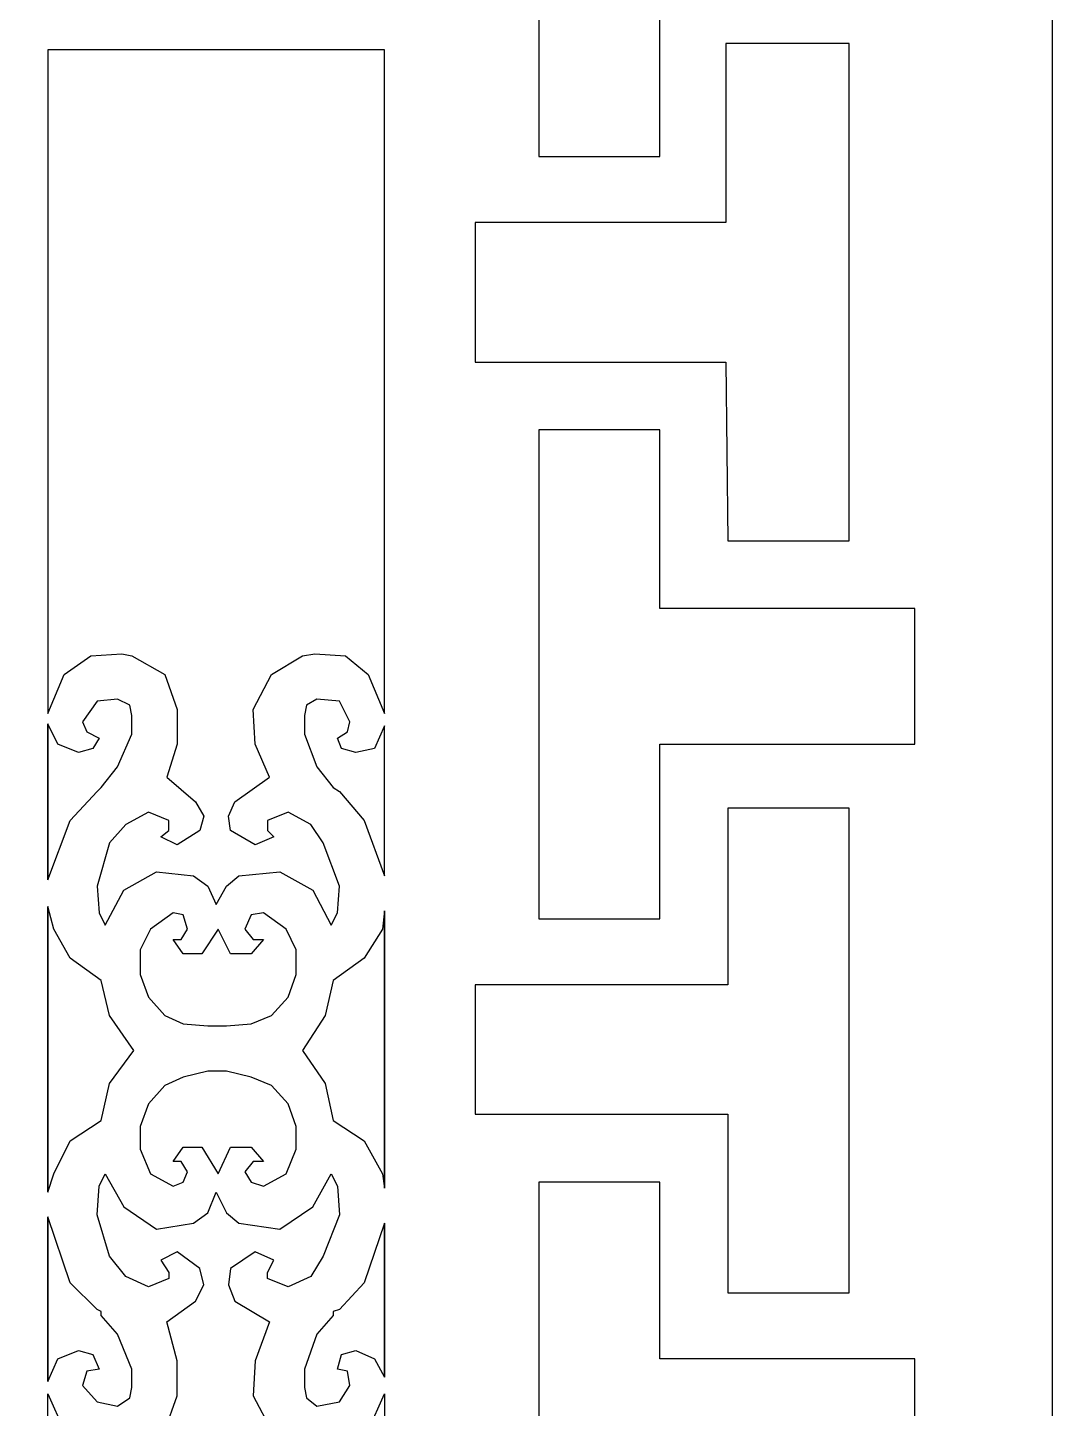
# Model space of a CAD drawing. Header units: centimetres. Extents: x -6.6 to 5.7, y -11.1 to 14.
# Drawn here: x 3.014 to 5.672, y 6.913 to 10.494 of the extents above; entities that cross this region are included whole.
import ezdxf

# ---------------------------------------------------------------- set-up
doc = ezdxf.new("R2010")
doc.units = ezdxf.units.CM
doc.header["$MEASUREMENT"] = 0

msp = doc.modelspace()

# ---------------------------------------------------------------- linework, layer by layer
at = {"color": 177}
for points, knots in [([(-6.63835, 13.98566), (-6.63835, 13.98566), (5.6716, 13.98566), (5.6716, 13.98566), (5.6716, 13.98566), (5.6716, 13.98566), (5.6716, 1.68635), (5.6716, 1.68635), (5.6716, 1.68635), (5.6716, 1.68635), (-6.63835, 1.68635), (-6.63835, 1.68635), (-6.63835, 1.68635), (-6.63835, 1.68635), (-6.63835, 13.98566), (-6.63835, 13.98566)], [0, 0, 0, 0, 0.2, 0.2, 0.2, 0.2, 0.4, 0.4, 0.4, 0.4, 0.6, 0.6, 0.6, 0.6, 1, 1, 1, 1]), ([(5.31454, 10.61771), (5.31454, 10.61771), (4.65374, 10.61771), (4.65374, 10.61771), (4.65374, 10.61771), (4.65374, 10.61771), (4.65374, 10.15946), (4.65374, 10.15946), (4.65374, 10.15946), (4.65374, 10.15946), (4.33933, 10.15946), (4.33933, 10.15946), (4.33933, 10.15946), (4.33933, 10.15946), (4.33933, 11.44373), (4.33933, 11.44373), (4.33933, 11.44373), (4.33933, 11.44373), (4.65374, 11.44373), (4.65374, 11.44373), (4.65374, 11.44373), (4.65374, 11.44373), (4.65374, 10.98548), (4.65374, 10.98548), (4.65374, 10.98548), (4.65374, 10.98548), (5.31454, 10.98548), (5.31454, 10.98548), (5.31454, 10.98548), (5.31454, 10.98548), (5.31454, 10.61771), (5.31454, 10.61771)], [0, 0, 0, 0, 0.1111111, 0.1111111, 0.1111111, 0.1111111, 0.2222222, 0.2222222, 0.2222222, 0.2222222, 0.3333333, 0.3333333, 0.3333333, 0.3333333, 0.4444444, 0.4444444, 0.4444444, 0.4444444, 0.5555556, 0.5555556, 0.5555556, 0.5555556, 0.6666667, 0.6666667, 0.6666667, 0.6666667, 0.7777778, 0.7777778, 0.7777778, 0.7777778, 1, 1, 1, 1]), ([(3.06572, 8.71532), (3.06572, 8.71532), (3.06572, 10.43656), (3.06572, 10.43656), (3.06572, 10.43656), (3.06572, 10.43656), (3.93966, 10.43656), (3.93966, 10.43656), (3.93966, 10.43656), (3.93966, 10.43656), (3.93966, 8.71532), (3.93966, 8.71532), (3.93966, 8.71532), (3.93966, 8.71532), (3.89705, 8.81651), (3.89705, 8.81651), (3.89705, 8.81651), (3.89705, 8.81651), (3.83841, 8.86445), (3.83841, 8.86445), (3.83841, 8.86445), (3.83841, 8.86445), (3.7585, 8.8698), (3.7585, 8.8698), (3.7585, 8.8698), (3.7585, 8.8698), (3.72656, 8.86445), (3.72656, 8.86445), (3.72656, 8.86445), (3.72656, 8.86445), (3.6466, 8.81651), (3.6466, 8.81651), (3.6466, 8.81651), (3.6466, 8.81651), (3.59862, 8.72593), (3.59862, 8.72593), (3.59862, 8.72593), (3.59862, 8.72593), (3.60393, 8.63535), (3.60393, 8.63535), (3.60393, 8.63535), (3.60393, 8.63535), (3.64126, 8.55013), (3.64126, 8.55013), (3.64126, 8.55013), (3.64126, 8.55013), (3.55067, 8.48614), (3.55067, 8.48614), (3.55067, 8.48614), (3.55067, 8.48614), (3.53465, 8.44881), (3.53465, 8.44881), (3.53465, 8.44881), (3.53465, 8.44881), (3.54001, 8.41155), (3.54001, 8.41155), (3.54001, 8.41155), (3.54001, 8.41155), (3.60393, 8.37425), (3.60393, 8.37425), (3.60393, 8.37425), (3.60393, 8.37425), (3.6519, 8.39557), (3.6519, 8.39557), (3.6519, 8.39557), (3.6519, 8.39557), (3.63594, 8.41155), (3.63594, 8.41155), (3.63594, 8.41155), (3.63594, 8.41155), (3.63594, 8.4382), (3.63594, 8.4382), (3.63594, 8.4382), (3.63594, 8.4382), (3.68922, 8.45953), (3.68922, 8.45953), (3.68922, 8.45953), (3.68922, 8.45953), (3.74782, 8.42749), (3.74782, 8.42749), (3.74782, 8.42749), (3.74782, 8.42749), (3.77981, 8.37956), (3.77981, 8.37956), (3.77981, 8.37956), (3.77981, 8.37956), (3.82245, 8.26768), (3.82245, 8.26768), (3.82245, 8.26768), (3.82245, 8.26768), (3.81711, 8.19835), (3.81711, 8.19835), (3.81711, 8.19835), (3.81711, 8.19835), (3.80111, 8.16638), (3.80111, 8.16638), (3.80111, 8.16638), (3.80111, 8.16638), (3.75314, 8.25701), (3.75314, 8.25701), (3.75314, 8.25701), (3.75314, 8.25701), (3.66791, 8.30489), (3.66791, 8.30489), (3.66791, 8.30489), (3.66791, 8.30489), (3.56133, 8.29428), (3.56133, 8.29428), (3.56133, 8.29428), (3.56133, 8.29428), (3.52934, 8.26768), (3.52934, 8.26768), (3.52934, 8.26768), (3.52934, 8.26768), (3.50268, 8.21972), (3.50268, 8.21972), (3.50268, 8.21972), (3.50268, 8.21972), (3.48139, 8.26768), (3.48139, 8.26768), (3.48139, 8.26768), (3.48139, 8.26768), (3.44408, 8.29428), (3.44408, 8.29428), (3.44408, 8.29428), (3.44408, 8.29428), (3.34816, 8.30489), (3.34816, 8.30489), (3.34816, 8.30489), (3.34816, 8.30489), (3.26292, 8.25701), (3.26292, 8.25701), (3.26292, 8.25701), (3.26292, 8.25701), (3.21495, 8.16638), (3.21495, 8.16638), (3.21495, 8.16638), (3.21495, 8.16638), (3.19897, 8.19835), (3.19897, 8.19835), (3.19897, 8.19835), (3.19897, 8.19835), (3.19364, 8.26768), (3.19364, 8.26768), (3.19364, 8.26768), (3.19364, 8.26768), (3.2256, 8.37956), (3.2256, 8.37956), (3.2256, 8.37956), (3.2256, 8.37956), (3.26824, 8.42749), (3.26824, 8.42749), (3.26824, 8.42749), (3.26824, 8.42749), (3.32682, 8.45953), (3.32682, 8.45953), (3.32682, 8.45953), (3.32682, 8.45953), (3.38012, 8.4382), (3.38012, 8.4382), (3.38012, 8.4382), (3.38012, 8.4382), (3.38012, 8.41155), (3.38012, 8.41155), (3.38012, 8.41155), (3.38012, 8.41155), (3.35882, 8.39557), (3.35882, 8.39557), (3.35882, 8.39557), (3.35882, 8.39557), (3.40148, 8.37425), (3.40148, 8.37425), (3.40148, 8.37425), (3.40148, 8.37425), (3.46011, 8.41155), (3.46011, 8.41155), (3.46011, 8.41155), (3.46011, 8.41155), (3.47071, 8.44881), (3.47071, 8.44881), (3.47071, 8.44881), (3.47071, 8.44881), (3.44946, 8.48614), (3.44946, 8.48614), (3.44946, 8.48614), (3.44946, 8.48614), (3.37478, 8.55013), (3.37478, 8.55013), (3.37478, 8.55013), (3.37478, 8.55013), (3.40148, 8.63535), (3.40148, 8.63535), (3.40148, 8.63535), (3.40148, 8.63535), (3.40148, 8.72593), (3.40148, 8.72593), (3.40148, 8.72593), (3.40148, 8.72593), (3.36945, 8.81651), (3.36945, 8.81651), (3.36945, 8.81651), (3.36945, 8.81651), (3.2842, 8.86445), (3.2842, 8.86445), (3.2842, 8.86445), (3.2842, 8.86445), (3.25758, 8.8698), (3.25758, 8.8698), (3.25758, 8.8698), (3.25758, 8.8698), (3.17766, 8.86445), (3.17766, 8.86445), (3.17766, 8.86445), (3.17766, 8.86445), (3.10837, 8.81651), (3.10837, 8.81651), (3.10837, 8.81651), (3.10837, 8.81651), (3.06572, 8.71532), (3.06572, 8.71532)], [0, 0, 0, 0, 0.0178571, 0.0178571, 0.0178571, 0.0178571, 0.0357143, 0.0357143, 0.0357143, 0.0357143, 0.0535714, 0.0535714, 0.0535714, 0.0535714, 0.0714286, 0.0714286, 0.0714286, 0.0714286, 0.0892857, 0.0892857, 0.0892857, 0.0892857, 0.1071429, 0.1071429, 0.1071429, 0.1071429, 0.125, 0.125, 0.125, 0.125, 0.1428571, 0.1428571, 0.1428571, 0.1428571, 0.1607143, 0.1607143, 0.1607143, 0.1607143, 0.1785714, 0.1785714, 0.1785714, 0.1785714, 0.1964286, 0.1964286, 0.1964286, 0.1964286, 0.2142857, 0.2142857, 0.2142857, 0.2142857, 0.2321429, 0.2321429, 0.2321429, 0.2321429, 0.25, 0.25, 0.25, 0.25, 0.2678571, 0.2678571, 0.2678571, 0.2678571, 0.2857143, 0.2857143, 0.2857143, 0.2857143, 0.3035714, 0.3035714, 0.3035714, 0.3035714, 0.3214286, 0.3214286, 0.3214286, 0.3214286, 0.3392857, 0.3392857, 0.3392857, 0.3392857, 0.3571429, 0.3571429, 0.3571429, 0.3571429, 0.375, 0.375, 0.375, 0.375, 0.3928571, 0.3928571, 0.3928571, 0.3928571, 0.4107143, 0.4107143, 0.4107143, 0.4107143, 0.4285714, 0.4285714, 0.4285714, 0.4285714, 0.4464286, 0.4464286, 0.4464286, 0.4464286, 0.4642857, 0.4642857, 0.4642857, 0.4642857, 0.4821429, 0.4821429, 0.4821429, 0.4821429, 0.5, 0.5, 0.5, 0.5, 0.5178571, 0.5178571, 0.5178571, 0.5178571, 0.5357143, 0.5357143, 0.5357143, 0.5357143, 0.5535714, 0.5535714, 0.5535714, 0.5535714, 0.5714286, 0.5714286, 0.5714286, 0.5714286, 0.5892857, 0.5892857, 0.5892857, 0.5892857, 0.6071429, 0.6071429, 0.6071429, 0.6071429, 0.625, 0.625, 0.625, 0.625, 0.6428571, 0.6428571, 0.6428571, 0.6428571, 0.6607143, 0.6607143, 0.6607143, 0.6607143, 0.6785714, 0.6785714, 0.6785714, 0.6785714, 0.6964286, 0.6964286, 0.6964286, 0.6964286, 0.7142857, 0.7142857, 0.7142857, 0.7142857, 0.7321429, 0.7321429, 0.7321429, 0.7321429, 0.75, 0.75, 0.75, 0.75, 0.7678571, 0.7678571, 0.7678571, 0.7678571, 0.7857143, 0.7857143, 0.7857143, 0.7857143, 0.8035714, 0.8035714, 0.8035714, 0.8035714, 0.8214286, 0.8214286, 0.8214286, 0.8214286, 0.8392857, 0.8392857, 0.8392857, 0.8392857, 0.8571429, 0.8571429, 0.8571429, 0.8571429, 0.875, 0.875, 0.875, 0.875, 0.8928571, 0.8928571, 0.8928571, 0.8928571, 0.9107143, 0.9107143, 0.9107143, 0.9107143, 0.9285714, 0.9285714, 0.9285714, 0.9285714, 0.9464286, 0.9464286, 0.9464286, 0.9464286, 0.9642857, 0.9642857, 0.9642857, 0.9642857, 1, 1, 1, 1]), ([(4.1741, 9.98888), (4.1741, 9.98888), (4.82429, 9.98888), (4.82429, 9.98888), (4.82429, 9.98888), (4.82429, 9.98888), (4.82429, 10.45255), (4.82429, 10.45255), (4.82429, 10.45255), (4.82429, 10.45255), (5.14407, 10.45255), (5.14407, 10.45255), (5.14407, 10.45255), (5.14407, 10.45255), (5.14407, 9.16295), (5.14407, 9.16295), (5.14407, 9.16295), (5.14407, 9.16295), (4.82962, 9.16295), (4.82962, 9.16295), (4.82962, 9.16295), (4.82962, 9.16295), (4.82429, 9.62654), (4.82429, 9.62654), (4.82429, 9.62654), (4.82429, 9.62654), (4.1741, 9.62654), (4.1741, 9.62654), (4.1741, 9.62654), (4.1741, 9.62654), (4.1741, 9.98888), (4.1741, 9.98888)], [0, 0, 0, 0, 0.1111111, 0.1111111, 0.1111111, 0.1111111, 0.2222222, 0.2222222, 0.2222222, 0.2222222, 0.3333333, 0.3333333, 0.3333333, 0.3333333, 0.4444444, 0.4444444, 0.4444444, 0.4444444, 0.5555556, 0.5555556, 0.5555556, 0.5555556, 0.6666667, 0.6666667, 0.6666667, 0.6666667, 0.7777778, 0.7777778, 0.7777778, 0.7777778, 1, 1, 1, 1]), ([(5.31454, 8.63535), (5.31454, 8.63535), (4.65374, 8.63535), (4.65374, 8.63535), (4.65374, 8.63535), (4.65374, 8.63535), (4.65374, 8.18238), (4.65374, 8.18238), (4.65374, 8.18238), (4.65374, 8.18238), (4.33933, 8.18238), (4.33933, 8.18238), (4.33933, 8.18238), (4.33933, 8.18238), (4.33933, 9.45072), (4.33933, 9.45072), (4.33933, 9.45072), (4.33933, 9.45072), (4.65374, 9.45072), (4.65374, 9.45072), (4.65374, 9.45072), (4.65374, 9.45072), (4.65374, 8.98711), (4.65374, 8.98711), (4.65374, 8.98711), (4.65374, 8.98711), (5.31454, 8.98711), (5.31454, 8.98711), (5.31454, 8.98711), (5.31454, 8.98711), (5.31454, 8.63535), (5.31454, 8.63535)], [0, 0, 0, 0, 0.1111111, 0.1111111, 0.1111111, 0.1111111, 0.2222222, 0.2222222, 0.2222222, 0.2222222, 0.3333333, 0.3333333, 0.3333333, 0.3333333, 0.4444444, 0.4444444, 0.4444444, 0.4444444, 0.5555556, 0.5555556, 0.5555556, 0.5555556, 0.6666667, 0.6666667, 0.6666667, 0.6666667, 0.7777778, 0.7777778, 0.7777778, 0.7777778, 1, 1, 1, 1]), ([(3.06572, 8.68864), (3.06572, 8.68864), (3.09235, 8.63535), (3.09235, 8.63535), (3.09235, 8.63535), (3.09235, 8.63535), (3.14566, 8.61401), (3.14566, 8.61401), (3.14566, 8.61401), (3.14566, 8.61401), (3.18296, 8.62469), (3.18296, 8.62469), (3.18296, 8.62469), (3.18296, 8.62469), (3.19897, 8.65133), (3.19897, 8.65133), (3.19897, 8.65133), (3.19897, 8.65133), (3.167, 8.66733), (3.167, 8.66733), (3.167, 8.66733), (3.167, 8.66733), (3.1563, 8.69399), (3.1563, 8.69399), (3.1563, 8.69399), (3.1563, 8.69399), (3.19364, 8.74728), (3.19364, 8.74728), (3.19364, 8.74728), (3.19364, 8.74728), (3.24687, 8.75259), (3.24687, 8.75259), (3.24687, 8.75259), (3.24687, 8.75259), (3.2789, 8.73659), (3.2789, 8.73659), (3.2789, 8.73659), (3.2789, 8.73659), (3.2842, 8.70994), (3.2842, 8.70994), (3.2842, 8.70994), (3.2842, 8.70994), (3.2842, 8.66199), (3.2842, 8.66199), (3.2842, 8.66199), (3.2842, 8.66199), (3.24687, 8.57672), (3.24687, 8.57672), (3.24687, 8.57672), (3.24687, 8.57672), (3.20429, 8.52346), (3.20429, 8.52346), (3.20429, 8.52346), (3.20429, 8.52346), (3.19364, 8.5128), (3.19364, 8.5128), (3.19364, 8.5128), (3.19364, 8.5128), (3.12436, 8.4382), (3.12436, 8.4382), (3.12436, 8.4382), (3.12436, 8.4382), (3.06572, 8.28364), (3.06572, 8.28364), (3.06572, 8.28364), (3.06572, 8.28364), (3.06572, 8.68864), (3.06572, 8.68864)], [0, 0, 0, 0, 0.0555556, 0.0555556, 0.0555556, 0.0555556, 0.1111111, 0.1111111, 0.1111111, 0.1111111, 0.1666667, 0.1666667, 0.1666667, 0.1666667, 0.2222222, 0.2222222, 0.2222222, 0.2222222, 0.2777778, 0.2777778, 0.2777778, 0.2777778, 0.3333333, 0.3333333, 0.3333333, 0.3333333, 0.3888889, 0.3888889, 0.3888889, 0.3888889, 0.4444444, 0.4444444, 0.4444444, 0.4444444, 0.5, 0.5, 0.5, 0.5, 0.5555556, 0.5555556, 0.5555556, 0.5555556, 0.6111111, 0.6111111, 0.6111111, 0.6111111, 0.6666667, 0.6666667, 0.6666667, 0.6666667, 0.7222222, 0.7222222, 0.7222222, 0.7222222, 0.7777778, 0.7777778, 0.7777778, 0.7777778, 0.8333333, 0.8333333, 0.8333333, 0.8333333, 0.8888889, 0.8888889, 0.8888889, 0.8888889, 1, 1, 1, 1]), ([(3.93966, 8.29428), (3.93966, 8.29428), (3.88643, 8.4382), (3.88643, 8.4382), (3.88643, 8.4382), (3.88643, 8.4382), (3.82245, 8.5128), (3.82245, 8.5128), (3.82245, 8.5128), (3.82245, 8.5128), (3.80642, 8.52346), (3.80642, 8.52346), (3.80642, 8.52346), (3.80642, 8.52346), (3.76379, 8.57672), (3.76379, 8.57672), (3.76379, 8.57672), (3.76379, 8.57672), (3.73185, 8.66199), (3.73185, 8.66199), (3.73185, 8.66199), (3.73185, 8.66199), (3.73185, 8.70994), (3.73185, 8.70994), (3.73185, 8.70994), (3.73185, 8.70994), (3.73721, 8.73659), (3.73721, 8.73659), (3.73721, 8.73659), (3.73721, 8.73659), (3.76379, 8.75259), (3.76379, 8.75259), (3.76379, 8.75259), (3.76379, 8.75259), (3.82245, 8.74728), (3.82245, 8.74728), (3.82245, 8.74728), (3.82245, 8.74728), (3.84908, 8.69399), (3.84908, 8.69399), (3.84908, 8.69399), (3.84908, 8.69399), (3.84373, 8.66733), (3.84373, 8.66733), (3.84373, 8.66733), (3.84373, 8.66733), (3.81711, 8.65133), (3.81711, 8.65133), (3.81711, 8.65133), (3.81711, 8.65133), (3.82779, 8.62469), (3.82779, 8.62469), (3.82779, 8.62469), (3.82779, 8.62469), (3.8651, 8.61401), (3.8651, 8.61401), (3.8651, 8.61401), (3.8651, 8.61401), (3.91302, 8.62469), (3.91302, 8.62469), (3.91302, 8.62469), (3.91302, 8.62469), (3.93966, 8.68333), (3.93966, 8.68333), (3.93966, 8.68333), (3.93966, 8.68333), (3.93966, 8.29428), (3.93966, 8.29428)], [0, 0, 0, 0, 0.0555556, 0.0555556, 0.0555556, 0.0555556, 0.1111111, 0.1111111, 0.1111111, 0.1111111, 0.1666667, 0.1666667, 0.1666667, 0.1666667, 0.2222222, 0.2222222, 0.2222222, 0.2222222, 0.2777778, 0.2777778, 0.2777778, 0.2777778, 0.3333333, 0.3333333, 0.3333333, 0.3333333, 0.3888889, 0.3888889, 0.3888889, 0.3888889, 0.4444444, 0.4444444, 0.4444444, 0.4444444, 0.5, 0.5, 0.5, 0.5, 0.5555556, 0.5555556, 0.5555556, 0.5555556, 0.6111111, 0.6111111, 0.6111111, 0.6111111, 0.6666667, 0.6666667, 0.6666667, 0.6666667, 0.7222222, 0.7222222, 0.7222222, 0.7222222, 0.7777778, 0.7777778, 0.7777778, 0.7777778, 0.8333333, 0.8333333, 0.8333333, 0.8333333, 0.8888889, 0.8888889, 0.8888889, 0.8888889, 1, 1, 1, 1]), ([(3.06572, 8.28364), (3.06572, 8.28364), (3.06572, 8.68864), (3.06572, 8.68864), (3.06572, 8.68864), (3.06572, 8.68864), (3.06572, 8.28364), (3.06572, 8.28364)], [0, 0, 0, 0, 0.3333333, 0.3333333, 0.3333333, 0.3333333, 1, 1, 1, 1]), ([(4.1741, 8.01182), (4.1741, 8.01182), (4.82962, 8.01182), (4.82962, 8.01182), (4.82962, 8.01182), (4.82962, 8.01182), (4.82962, 8.47017), (4.82962, 8.47017), (4.82962, 8.47017), (4.82962, 8.47017), (5.14407, 8.47017), (5.14407, 8.47017), (5.14407, 8.47017), (5.14407, 8.47017), (5.14407, 7.2125), (5.14407, 7.2125), (5.14407, 7.2125), (5.14407, 7.2125), (4.82962, 7.2125), (4.82962, 7.2125), (4.82962, 7.2125), (4.82962, 7.2125), (4.82962, 7.67614), (4.82962, 7.67614), (4.82962, 7.67614), (4.82962, 7.67614), (4.1741, 7.67614), (4.1741, 7.67614), (4.1741, 7.67614), (4.1741, 7.67614), (4.1741, 8.01182), (4.1741, 8.01182)], [0, 0, 0, 0, 0.1111111, 0.1111111, 0.1111111, 0.1111111, 0.2222222, 0.2222222, 0.2222222, 0.2222222, 0.3333333, 0.3333333, 0.3333333, 0.3333333, 0.4444444, 0.4444444, 0.4444444, 0.4444444, 0.5555556, 0.5555556, 0.5555556, 0.5555556, 0.6666667, 0.6666667, 0.6666667, 0.6666667, 0.7777778, 0.7777778, 0.7777778, 0.7777778, 1, 1, 1, 1]), ([(3.06572, 8.21437), (3.06572, 8.21437), (3.0817, 8.15578), (3.0817, 8.15578), (3.0817, 8.15578), (3.0817, 8.15578), (3.12436, 8.08112), (3.12436, 8.08112), (3.12436, 8.08112), (3.12436, 8.08112), (3.20429, 8.02252), (3.20429, 8.02252), (3.20429, 8.02252), (3.20429, 8.02252), (3.2256, 7.93196), (3.2256, 7.93196), (3.2256, 7.93196), (3.2256, 7.93196), (3.28954, 7.84135), (3.28954, 7.84135), (3.28954, 7.84135), (3.28954, 7.84135), (3.2256, 7.75609), (3.2256, 7.75609), (3.2256, 7.75609), (3.2256, 7.75609), (3.20429, 7.66016), (3.20429, 7.66016), (3.20429, 7.66016), (3.20429, 7.66016), (3.12436, 7.60685), (3.12436, 7.60685), (3.12436, 7.60685), (3.12436, 7.60685), (3.0817, 7.52156), (3.0817, 7.52156), (3.0817, 7.52156), (3.0817, 7.52156), (3.06572, 7.47367), (3.06572, 7.47367), (3.06572, 7.47367), (3.06572, 7.47367), (3.06572, 8.21437), (3.06572, 8.21437)], [0, 0, 0, 0, 0.0833333, 0.0833333, 0.0833333, 0.0833333, 0.1666667, 0.1666667, 0.1666667, 0.1666667, 0.25, 0.25, 0.25, 0.25, 0.3333333, 0.3333333, 0.3333333, 0.3333333, 0.4166667, 0.4166667, 0.4166667, 0.4166667, 0.5, 0.5, 0.5, 0.5, 0.5833333, 0.5833333, 0.5833333, 0.5833333, 0.6666667, 0.6666667, 0.6666667, 0.6666667, 0.75, 0.75, 0.75, 0.75, 0.8333333, 0.8333333, 0.8333333, 0.8333333, 1, 1, 1, 1]), ([(3.06572, 7.47367), (3.06572, 7.47367), (3.06572, 8.21437), (3.06572, 8.21437), (3.06572, 8.21437), (3.06572, 8.21437), (3.06572, 7.47367), (3.06572, 7.47367)], [0, 0, 0, 0, 0.3333333, 0.3333333, 0.3333333, 0.3333333, 1, 1, 1, 1]), ([(3.93966, 7.48426), (3.93966, 7.48426), (3.93434, 7.52156), (3.93434, 7.52156), (3.93434, 7.52156), (3.93434, 7.52156), (3.88643, 7.60685), (3.88643, 7.60685), (3.88643, 7.60685), (3.88643, 7.60685), (3.80642, 7.66016), (3.80642, 7.66016), (3.80642, 7.66016), (3.80642, 7.66016), (3.78511, 7.75609), (3.78511, 7.75609), (3.78511, 7.75609), (3.78511, 7.75609), (3.72656, 7.84135), (3.72656, 7.84135), (3.72656, 7.84135), (3.72656, 7.84135), (3.78511, 7.93196), (3.78511, 7.93196), (3.78511, 7.93196), (3.78511, 7.93196), (3.80642, 8.02252), (3.80642, 8.02252), (3.80642, 8.02252), (3.80642, 8.02252), (3.88643, 8.08112), (3.88643, 8.08112), (3.88643, 8.08112), (3.88643, 8.08112), (3.93434, 8.15578), (3.93434, 8.15578), (3.93434, 8.15578), (3.93434, 8.15578), (3.93966, 8.20368), (3.93966, 8.20368), (3.93966, 8.20368), (3.93966, 8.20368), (3.93966, 7.48426), (3.93966, 7.48426)], [0, 0, 0, 0, 0.0833333, 0.0833333, 0.0833333, 0.0833333, 0.1666667, 0.1666667, 0.1666667, 0.1666667, 0.25, 0.25, 0.25, 0.25, 0.3333333, 0.3333333, 0.3333333, 0.3333333, 0.4166667, 0.4166667, 0.4166667, 0.4166667, 0.5, 0.5, 0.5, 0.5, 0.5833333, 0.5833333, 0.5833333, 0.5833333, 0.6666667, 0.6666667, 0.6666667, 0.6666667, 0.75, 0.75, 0.75, 0.75, 0.8333333, 0.8333333, 0.8333333, 0.8333333, 1, 1, 1, 1]), ([(3.93966, 8.20368), (3.93966, 8.20368), (3.93966, 7.48426), (3.93966, 7.48426), (3.93966, 7.48426), (3.93966, 7.48426), (3.93966, 8.20368), (3.93966, 8.20368)], [0, 0, 0, 0, 0.3333333, 0.3333333, 0.3333333, 0.3333333, 1, 1, 1, 1]), ([(3.50806, 7.90527), (3.50806, 7.90527), (3.50268, 7.90527), (3.50268, 7.90527), (3.50268, 7.90527), (3.50268, 7.90527), (3.48672, 7.90527), (3.48672, 7.90527), (3.48672, 7.90527), (3.48672, 7.90527), (3.48139, 7.90527), (3.48139, 7.90527), (3.48139, 7.90527), (3.48139, 7.90527), (3.41745, 7.91062), (3.41745, 7.91062), (3.41745, 7.91062), (3.41745, 7.91062), (3.36945, 7.93196), (3.36945, 7.93196), (3.36945, 7.93196), (3.36945, 7.93196), (3.32682, 7.9799), (3.32682, 7.9799), (3.32682, 7.9799), (3.32682, 7.9799), (3.30554, 8.0385), (3.30554, 8.0385), (3.30554, 8.0385), (3.30554, 8.0385), (3.30554, 8.10248), (3.30554, 8.10248), (3.30554, 8.10248), (3.30554, 8.10248), (3.33218, 8.15578), (3.33218, 8.15578), (3.33218, 8.15578), (3.33218, 8.15578), (3.3908, 8.19835), (3.3908, 8.19835), (3.3908, 8.19835), (3.3908, 8.19835), (3.41745, 8.19303), (3.41745, 8.19303), (3.41745, 8.19303), (3.41745, 8.19303), (3.42815, 8.15578), (3.42815, 8.15578), (3.42815, 8.15578), (3.42815, 8.15578), (3.41211, 8.12912), (3.41211, 8.12912), (3.41211, 8.12912), (3.41211, 8.12912), (3.3908, 8.12912), (3.3908, 8.12912), (3.3908, 8.12912), (3.3908, 8.12912), (3.41745, 8.09183), (3.41745, 8.09183), (3.41745, 8.09183), (3.41745, 8.09183), (3.4654, 8.09183), (3.4654, 8.09183), (3.4654, 8.09183), (3.4654, 8.09183), (3.50806, 8.15578), (3.50806, 8.15578), (3.50806, 8.15578), (3.50806, 8.15578), (3.54001, 8.09183), (3.54001, 8.09183), (3.54001, 8.09183), (3.54001, 8.09183), (3.59328, 8.09183), (3.59328, 8.09183), (3.59328, 8.09183), (3.59328, 8.09183), (3.62531, 8.12912), (3.62531, 8.12912), (3.62531, 8.12912), (3.62531, 8.12912), (3.59862, 8.12912), (3.59862, 8.12912), (3.59862, 8.12912), (3.59862, 8.12912), (3.57731, 8.15578), (3.57731, 8.15578), (3.57731, 8.15578), (3.57731, 8.15578), (3.59328, 8.19303), (3.59328, 8.19303), (3.59328, 8.19303), (3.59328, 8.19303), (3.62531, 8.19835), (3.62531, 8.19835), (3.62531, 8.19835), (3.62531, 8.19835), (3.68387, 8.15578), (3.68387, 8.15578), (3.68387, 8.15578), (3.68387, 8.15578), (3.71058, 8.10248), (3.71058, 8.10248), (3.71058, 8.10248), (3.71058, 8.10248), (3.71058, 8.0385), (3.71058, 8.0385), (3.71058, 8.0385), (3.71058, 8.0385), (3.68922, 7.9799), (3.68922, 7.9799), (3.68922, 7.9799), (3.68922, 7.9799), (3.6466, 7.93196), (3.6466, 7.93196), (3.6466, 7.93196), (3.6466, 7.93196), (3.59328, 7.91062), (3.59328, 7.91062), (3.59328, 7.91062), (3.59328, 7.91062), (3.52934, 7.90527), (3.52934, 7.90527), (3.52934, 7.90527), (3.52934, 7.90527), (3.52401, 7.90527), (3.52401, 7.90527), (3.52401, 7.90527), (3.52401, 7.90527), (3.50806, 7.90527), (3.50806, 7.90527)], [0, 0, 0, 0, 0.0294118, 0.0294118, 0.0294118, 0.0294118, 0.0588235, 0.0588235, 0.0588235, 0.0588235, 0.0882353, 0.0882353, 0.0882353, 0.0882353, 0.1176471, 0.1176471, 0.1176471, 0.1176471, 0.1470588, 0.1470588, 0.1470588, 0.1470588, 0.1764706, 0.1764706, 0.1764706, 0.1764706, 0.2058824, 0.2058824, 0.2058824, 0.2058824, 0.2352941, 0.2352941, 0.2352941, 0.2352941, 0.2647059, 0.2647059, 0.2647059, 0.2647059, 0.2941176, 0.2941176, 0.2941176, 0.2941176, 0.3235294, 0.3235294, 0.3235294, 0.3235294, 0.3529412, 0.3529412, 0.3529412, 0.3529412, 0.3823529, 0.3823529, 0.3823529, 0.3823529, 0.4117647, 0.4117647, 0.4117647, 0.4117647, 0.4411765, 0.4411765, 0.4411765, 0.4411765, 0.4705882, 0.4705882, 0.4705882, 0.4705882, 0.5, 0.5, 0.5, 0.5, 0.5294118, 0.5294118, 0.5294118, 0.5294118, 0.5588235, 0.5588235, 0.5588235, 0.5588235, 0.5882353, 0.5882353, 0.5882353, 0.5882353, 0.6176471, 0.6176471, 0.6176471, 0.6176471, 0.6470588, 0.6470588, 0.6470588, 0.6470588, 0.6764706, 0.6764706, 0.6764706, 0.6764706, 0.7058824, 0.7058824, 0.7058824, 0.7058824, 0.7352941, 0.7352941, 0.7352941, 0.7352941, 0.7647059, 0.7647059, 0.7647059, 0.7647059, 0.7941176, 0.7941176, 0.7941176, 0.7941176, 0.8235294, 0.8235294, 0.8235294, 0.8235294, 0.8529412, 0.8529412, 0.8529412, 0.8529412, 0.8823529, 0.8823529, 0.8823529, 0.8823529, 0.9117647, 0.9117647, 0.9117647, 0.9117647, 0.9411765, 0.9411765, 0.9411765, 0.9411765, 1, 1, 1, 1]), ([(3.52401, 7.78807), (3.52401, 7.78807), (3.52934, 7.78807), (3.52934, 7.78807), (3.52934, 7.78807), (3.52934, 7.78807), (3.59328, 7.77206), (3.59328, 7.77206), (3.59328, 7.77206), (3.59328, 7.77206), (3.6466, 7.75077), (3.6466, 7.75077), (3.6466, 7.75077), (3.6466, 7.75077), (3.68922, 7.7028), (3.68922, 7.7028), (3.68922, 7.7028), (3.68922, 7.7028), (3.71058, 7.64415), (3.71058, 7.64415), (3.71058, 7.64415), (3.71058, 7.64415), (3.71058, 7.58558), (3.71058, 7.58558), (3.71058, 7.58558), (3.71058, 7.58558), (3.68387, 7.52156), (3.68387, 7.52156), (3.68387, 7.52156), (3.68387, 7.52156), (3.62531, 7.48963), (3.62531, 7.48963), (3.62531, 7.48963), (3.62531, 7.48963), (3.59328, 7.50029), (3.59328, 7.50029), (3.59328, 7.50029), (3.59328, 7.50029), (3.57731, 7.52695), (3.57731, 7.52695), (3.57731, 7.52695), (3.57731, 7.52695), (3.59862, 7.55356), (3.59862, 7.55356), (3.59862, 7.55356), (3.59862, 7.55356), (3.62531, 7.55356), (3.62531, 7.55356), (3.62531, 7.55356), (3.62531, 7.55356), (3.59328, 7.59089), (3.59328, 7.59089), (3.59328, 7.59089), (3.59328, 7.59089), (3.54001, 7.59089), (3.54001, 7.59089), (3.54001, 7.59089), (3.54001, 7.59089), (3.50806, 7.52156), (3.50806, 7.52156), (3.50806, 7.52156), (3.50806, 7.52156), (3.4654, 7.59089), (3.4654, 7.59089), (3.4654, 7.59089), (3.4654, 7.59089), (3.41745, 7.59089), (3.41745, 7.59089), (3.41745, 7.59089), (3.41745, 7.59089), (3.3908, 7.55356), (3.3908, 7.55356), (3.3908, 7.55356), (3.3908, 7.55356), (3.41211, 7.55356), (3.41211, 7.55356), (3.41211, 7.55356), (3.41211, 7.55356), (3.42815, 7.52695), (3.42815, 7.52695), (3.42815, 7.52695), (3.42815, 7.52695), (3.41745, 7.50029), (3.41745, 7.50029), (3.41745, 7.50029), (3.41745, 7.50029), (3.3908, 7.48963), (3.3908, 7.48963), (3.3908, 7.48963), (3.3908, 7.48963), (3.33218, 7.52156), (3.33218, 7.52156), (3.33218, 7.52156), (3.33218, 7.52156), (3.30554, 7.58558), (3.30554, 7.58558), (3.30554, 7.58558), (3.30554, 7.58558), (3.30554, 7.64415), (3.30554, 7.64415), (3.30554, 7.64415), (3.30554, 7.64415), (3.32682, 7.7028), (3.32682, 7.7028), (3.32682, 7.7028), (3.32682, 7.7028), (3.36945, 7.75077), (3.36945, 7.75077), (3.36945, 7.75077), (3.36945, 7.75077), (3.41745, 7.77206), (3.41745, 7.77206), (3.41745, 7.77206), (3.41745, 7.77206), (3.48139, 7.78807), (3.48139, 7.78807), (3.48139, 7.78807), (3.48139, 7.78807), (3.48672, 7.78807), (3.48672, 7.78807), (3.48672, 7.78807), (3.48672, 7.78807), (3.50268, 7.78807), (3.50268, 7.78807), (3.50268, 7.78807), (3.50268, 7.78807), (3.50806, 7.78807), (3.50806, 7.78807), (3.50806, 7.78807), (3.50806, 7.78807), (3.52401, 7.78807), (3.52401, 7.78807)], [0, 0, 0, 0, 0.0294118, 0.0294118, 0.0294118, 0.0294118, 0.0588235, 0.0588235, 0.0588235, 0.0588235, 0.0882353, 0.0882353, 0.0882353, 0.0882353, 0.1176471, 0.1176471, 0.1176471, 0.1176471, 0.1470588, 0.1470588, 0.1470588, 0.1470588, 0.1764706, 0.1764706, 0.1764706, 0.1764706, 0.2058824, 0.2058824, 0.2058824, 0.2058824, 0.2352941, 0.2352941, 0.2352941, 0.2352941, 0.2647059, 0.2647059, 0.2647059, 0.2647059, 0.2941176, 0.2941176, 0.2941176, 0.2941176, 0.3235294, 0.3235294, 0.3235294, 0.3235294, 0.3529412, 0.3529412, 0.3529412, 0.3529412, 0.3823529, 0.3823529, 0.3823529, 0.3823529, 0.4117647, 0.4117647, 0.4117647, 0.4117647, 0.4411765, 0.4411765, 0.4411765, 0.4411765, 0.4705882, 0.4705882, 0.4705882, 0.4705882, 0.5, 0.5, 0.5, 0.5, 0.5294118, 0.5294118, 0.5294118, 0.5294118, 0.5588235, 0.5588235, 0.5588235, 0.5588235, 0.5882353, 0.5882353, 0.5882353, 0.5882353, 0.6176471, 0.6176471, 0.6176471, 0.6176471, 0.6470588, 0.6470588, 0.6470588, 0.6470588, 0.6764706, 0.6764706, 0.6764706, 0.6764706, 0.7058824, 0.7058824, 0.7058824, 0.7058824, 0.7352941, 0.7352941, 0.7352941, 0.7352941, 0.7647059, 0.7647059, 0.7647059, 0.7647059, 0.7941176, 0.7941176, 0.7941176, 0.7941176, 0.8235294, 0.8235294, 0.8235294, 0.8235294, 0.8529412, 0.8529412, 0.8529412, 0.8529412, 0.8823529, 0.8823529, 0.8823529, 0.8823529, 0.9117647, 0.9117647, 0.9117647, 0.9117647, 0.9411765, 0.9411765, 0.9411765, 0.9411765, 1, 1, 1, 1]), ([(3.06572, 6.95141), (3.06572, 6.95141), (3.06572, 5.24081), (3.06572, 5.24081), (3.06572, 5.24081), (3.06572, 5.24081), (3.93966, 5.24081), (3.93966, 5.24081), (3.93966, 5.24081), (3.93966, 5.24081), (3.93966, 6.95141), (3.93966, 6.95141), (3.93966, 6.95141), (3.93966, 6.95141), (3.89705, 6.85551), (3.89705, 6.85551), (3.89705, 6.85551), (3.89705, 6.85551), (3.83841, 6.80755), (3.83841, 6.80755), (3.83841, 6.80755), (3.83841, 6.80755), (3.7585, 6.79152), (3.7585, 6.79152), (3.7585, 6.79152), (3.7585, 6.79152), (3.72656, 6.80221), (3.72656, 6.80221), (3.72656, 6.80221), (3.72656, 6.80221), (3.6466, 6.85551), (3.6466, 6.85551), (3.6466, 6.85551), (3.6466, 6.85551), (3.59862, 6.94608), (3.59862, 6.94608), (3.59862, 6.94608), (3.59862, 6.94608), (3.60393, 7.03663), (3.60393, 7.03663), (3.60393, 7.03663), (3.60393, 7.03663), (3.64126, 7.13794), (3.64126, 7.13794), (3.64126, 7.13794), (3.64126, 7.13794), (3.55067, 7.19119), (3.55067, 7.19119), (3.55067, 7.19119), (3.55067, 7.19119), (3.53465, 7.23382), (3.53465, 7.23382), (3.53465, 7.23382), (3.53465, 7.23382), (3.54001, 7.27643), (3.54001, 7.27643), (3.54001, 7.27643), (3.54001, 7.27643), (3.60393, 7.31909), (3.60393, 7.31909), (3.60393, 7.31909), (3.60393, 7.31909), (3.6519, 7.29776), (3.6519, 7.29776), (3.6519, 7.29776), (3.6519, 7.29776), (3.63594, 7.26584), (3.63594, 7.26584), (3.63594, 7.26584), (3.63594, 7.26584), (3.63594, 7.24979), (3.63594, 7.24979), (3.63594, 7.24979), (3.63594, 7.24979), (3.68922, 7.22854), (3.68922, 7.22854), (3.68922, 7.22854), (3.68922, 7.22854), (3.74782, 7.25516), (3.74782, 7.25516), (3.74782, 7.25516), (3.74782, 7.25516), (3.77981, 7.30843), (3.77981, 7.30843), (3.77981, 7.30843), (3.77981, 7.30843), (3.82245, 7.41501), (3.82245, 7.41501), (3.82245, 7.41501), (3.82245, 7.41501), (3.81711, 7.48963), (3.81711, 7.48963), (3.81711, 7.48963), (3.81711, 7.48963), (3.80111, 7.52156), (3.80111, 7.52156), (3.80111, 7.52156), (3.80111, 7.52156), (3.75314, 7.43633), (3.75314, 7.43633), (3.75314, 7.43633), (3.75314, 7.43633), (3.66791, 7.37773), (3.66791, 7.37773), (3.66791, 7.37773), (3.66791, 7.37773), (3.56133, 7.39372), (3.56133, 7.39372), (3.56133, 7.39372), (3.56133, 7.39372), (3.52934, 7.42039), (3.52934, 7.42039), (3.52934, 7.42039), (3.52934, 7.42039), (3.50268, 7.47367), (3.50268, 7.47367), (3.50268, 7.47367), (3.50268, 7.47367), (3.48139, 7.42039), (3.48139, 7.42039), (3.48139, 7.42039), (3.48139, 7.42039), (3.44408, 7.39372), (3.44408, 7.39372), (3.44408, 7.39372), (3.44408, 7.39372), (3.34816, 7.37773), (3.34816, 7.37773), (3.34816, 7.37773), (3.34816, 7.37773), (3.26292, 7.43633), (3.26292, 7.43633), (3.26292, 7.43633), (3.26292, 7.43633), (3.21495, 7.52156), (3.21495, 7.52156), (3.21495, 7.52156), (3.21495, 7.52156), (3.19897, 7.48963), (3.19897, 7.48963), (3.19897, 7.48963), (3.19897, 7.48963), (3.19364, 7.41501), (3.19364, 7.41501), (3.19364, 7.41501), (3.19364, 7.41501), (3.2256, 7.30843), (3.2256, 7.30843), (3.2256, 7.30843), (3.2256, 7.30843), (3.26824, 7.25516), (3.26824, 7.25516), (3.26824, 7.25516), (3.26824, 7.25516), (3.32682, 7.22854), (3.32682, 7.22854), (3.32682, 7.22854), (3.32682, 7.22854), (3.38012, 7.24979), (3.38012, 7.24979), (3.38012, 7.24979), (3.38012, 7.24979), (3.38012, 7.26584), (3.38012, 7.26584), (3.38012, 7.26584), (3.38012, 7.26584), (3.35882, 7.29776), (3.35882, 7.29776), (3.35882, 7.29776), (3.35882, 7.29776), (3.40148, 7.31909), (3.40148, 7.31909), (3.40148, 7.31909), (3.40148, 7.31909), (3.46011, 7.27643), (3.46011, 7.27643), (3.46011, 7.27643), (3.46011, 7.27643), (3.47071, 7.23382), (3.47071, 7.23382), (3.47071, 7.23382), (3.47071, 7.23382), (3.44946, 7.19119), (3.44946, 7.19119), (3.44946, 7.19119), (3.44946, 7.19119), (3.37478, 7.13794), (3.37478, 7.13794), (3.37478, 7.13794), (3.37478, 7.13794), (3.40148, 7.03663), (3.40148, 7.03663), (3.40148, 7.03663), (3.40148, 7.03663), (3.40148, 6.94608), (3.40148, 6.94608), (3.40148, 6.94608), (3.40148, 6.94608), (3.36945, 6.85551), (3.36945, 6.85551), (3.36945, 6.85551), (3.36945, 6.85551), (3.2842, 6.80221), (3.2842, 6.80221), (3.2842, 6.80221), (3.2842, 6.80221), (3.25758, 6.79152), (3.25758, 6.79152), (3.25758, 6.79152), (3.25758, 6.79152), (3.17766, 6.80755), (3.17766, 6.80755), (3.17766, 6.80755), (3.17766, 6.80755), (3.10837, 6.85551), (3.10837, 6.85551), (3.10837, 6.85551), (3.10837, 6.85551), (3.06572, 6.95141), (3.06572, 6.95141)], [0, 0, 0, 0, 0.0178571, 0.0178571, 0.0178571, 0.0178571, 0.0357143, 0.0357143, 0.0357143, 0.0357143, 0.0535714, 0.0535714, 0.0535714, 0.0535714, 0.0714286, 0.0714286, 0.0714286, 0.0714286, 0.0892857, 0.0892857, 0.0892857, 0.0892857, 0.1071429, 0.1071429, 0.1071429, 0.1071429, 0.125, 0.125, 0.125, 0.125, 0.1428571, 0.1428571, 0.1428571, 0.1428571, 0.1607143, 0.1607143, 0.1607143, 0.1607143, 0.1785714, 0.1785714, 0.1785714, 0.1785714, 0.1964286, 0.1964286, 0.1964286, 0.1964286, 0.2142857, 0.2142857, 0.2142857, 0.2142857, 0.2321429, 0.2321429, 0.2321429, 0.2321429, 0.25, 0.25, 0.25, 0.25, 0.2678571, 0.2678571, 0.2678571, 0.2678571, 0.2857143, 0.2857143, 0.2857143, 0.2857143, 0.3035714, 0.3035714, 0.3035714, 0.3035714, 0.3214286, 0.3214286, 0.3214286, 0.3214286, 0.3392857, 0.3392857, 0.3392857, 0.3392857, 0.3571429, 0.3571429, 0.3571429, 0.3571429, 0.375, 0.375, 0.375, 0.375, 0.3928571, 0.3928571, 0.3928571, 0.3928571, 0.4107143, 0.4107143, 0.4107143, 0.4107143, 0.4285714, 0.4285714, 0.4285714, 0.4285714, 0.4464286, 0.4464286, 0.4464286, 0.4464286, 0.4642857, 0.4642857, 0.4642857, 0.4642857, 0.4821429, 0.4821429, 0.4821429, 0.4821429, 0.5, 0.5, 0.5, 0.5, 0.5178571, 0.5178571, 0.5178571, 0.5178571, 0.5357143, 0.5357143, 0.5357143, 0.5357143, 0.5535714, 0.5535714, 0.5535714, 0.5535714, 0.5714286, 0.5714286, 0.5714286, 0.5714286, 0.5892857, 0.5892857, 0.5892857, 0.5892857, 0.6071429, 0.6071429, 0.6071429, 0.6071429, 0.625, 0.625, 0.625, 0.625, 0.6428571, 0.6428571, 0.6428571, 0.6428571, 0.6607143, 0.6607143, 0.6607143, 0.6607143, 0.6785714, 0.6785714, 0.6785714, 0.6785714, 0.6964286, 0.6964286, 0.6964286, 0.6964286, 0.7142857, 0.7142857, 0.7142857, 0.7142857, 0.7321429, 0.7321429, 0.7321429, 0.7321429, 0.75, 0.75, 0.75, 0.75, 0.7678571, 0.7678571, 0.7678571, 0.7678571, 0.7857143, 0.7857143, 0.7857143, 0.7857143, 0.8035714, 0.8035714, 0.8035714, 0.8035714, 0.8214286, 0.8214286, 0.8214286, 0.8214286, 0.8392857, 0.8392857, 0.8392857, 0.8392857, 0.8571429, 0.8571429, 0.8571429, 0.8571429, 0.875, 0.875, 0.875, 0.875, 0.8928571, 0.8928571, 0.8928571, 0.8928571, 0.9107143, 0.9107143, 0.9107143, 0.9107143, 0.9285714, 0.9285714, 0.9285714, 0.9285714, 0.9464286, 0.9464286, 0.9464286, 0.9464286, 0.9642857, 0.9642857, 0.9642857, 0.9642857, 1, 1, 1, 1]), ([(5.31454, 6.67966), (5.31454, 6.67966), (4.65374, 6.67966), (4.65374, 6.67966), (4.65374, 6.67966), (4.65374, 6.67966), (4.65374, 6.2213), (4.65374, 6.2213), (4.65374, 6.2213), (4.65374, 6.2213), (4.33933, 6.2213), (4.33933, 6.2213), (4.33933, 6.2213), (4.33933, 6.2213), (4.33933, 7.50029), (4.33933, 7.50029), (4.33933, 7.50029), (4.33933, 7.50029), (4.65374, 7.50029), (4.65374, 7.50029), (4.65374, 7.50029), (4.65374, 7.50029), (4.65374, 7.04199), (4.65374, 7.04199), (4.65374, 7.04199), (4.65374, 7.04199), (5.31454, 7.04199), (5.31454, 7.04199), (5.31454, 7.04199), (5.31454, 7.04199), (5.31454, 6.67966), (5.31454, 6.67966)], [0, 0, 0, 0, 0.1111111, 0.1111111, 0.1111111, 0.1111111, 0.2222222, 0.2222222, 0.2222222, 0.2222222, 0.3333333, 0.3333333, 0.3333333, 0.3333333, 0.4444444, 0.4444444, 0.4444444, 0.4444444, 0.5555556, 0.5555556, 0.5555556, 0.5555556, 0.6666667, 0.6666667, 0.6666667, 0.6666667, 0.7777778, 0.7777778, 0.7777778, 0.7777778, 1, 1, 1, 1]), ([(3.06572, 7.4097), (3.06572, 7.4097), (3.12436, 7.23915), (3.12436, 7.23915), (3.12436, 7.23915), (3.12436, 7.23915), (3.19364, 7.16985), (3.19364, 7.16985), (3.19364, 7.16985), (3.19364, 7.16985), (3.20429, 7.16451), (3.20429, 7.16451), (3.20429, 7.16451), (3.20429, 7.16451), (3.20429, 7.15391), (3.20429, 7.15391), (3.20429, 7.15391), (3.20429, 7.15391), (3.24687, 7.10594), (3.24687, 7.10594), (3.24687, 7.10594), (3.24687, 7.10594), (3.2842, 7.01533), (3.2842, 7.01533), (3.2842, 7.01533), (3.2842, 7.01533), (3.2842, 6.96738), (3.2842, 6.96738), (3.2842, 6.96738), (3.2842, 6.96738), (3.2789, 6.9408), (3.2789, 6.9408), (3.2789, 6.9408), (3.2789, 6.9408), (3.24687, 6.91942), (3.24687, 6.91942), (3.24687, 6.91942), (3.24687, 6.91942), (3.19364, 6.93005), (3.19364, 6.93005), (3.19364, 6.93005), (3.19364, 6.93005), (3.1563, 6.97273), (3.1563, 6.97273), (3.1563, 6.97273), (3.1563, 6.97273), (3.167, 7.01004), (3.167, 7.01004), (3.167, 7.01004), (3.167, 7.01004), (3.19897, 7.01533), (3.19897, 7.01533), (3.19897, 7.01533), (3.19897, 7.01533), (3.18296, 7.05265), (3.18296, 7.05265), (3.18296, 7.05265), (3.18296, 7.05265), (3.14566, 7.06329), (3.14566, 7.06329), (3.14566, 7.06329), (3.14566, 7.06329), (3.09235, 7.04199), (3.09235, 7.04199), (3.09235, 7.04199), (3.09235, 7.04199), (3.06572, 6.98338), (3.06572, 6.98338), (3.06572, 6.98338), (3.06572, 6.98338), (3.06572, 7.4097), (3.06572, 7.4097)], [0, 0, 0, 0, 0.0526316, 0.0526316, 0.0526316, 0.0526316, 0.1052632, 0.1052632, 0.1052632, 0.1052632, 0.1578947, 0.1578947, 0.1578947, 0.1578947, 0.2105263, 0.2105263, 0.2105263, 0.2105263, 0.2631579, 0.2631579, 0.2631579, 0.2631579, 0.3157895, 0.3157895, 0.3157895, 0.3157895, 0.3684211, 0.3684211, 0.3684211, 0.3684211, 0.4210526, 0.4210526, 0.4210526, 0.4210526, 0.4736842, 0.4736842, 0.4736842, 0.4736842, 0.5263158, 0.5263158, 0.5263158, 0.5263158, 0.5789474, 0.5789474, 0.5789474, 0.5789474, 0.6315789, 0.6315789, 0.6315789, 0.6315789, 0.6842105, 0.6842105, 0.6842105, 0.6842105, 0.7368421, 0.7368421, 0.7368421, 0.7368421, 0.7894737, 0.7894737, 0.7894737, 0.7894737, 0.8421053, 0.8421053, 0.8421053, 0.8421053, 0.8947368, 0.8947368, 0.8947368, 0.8947368, 1, 1, 1, 1]), ([(3.06572, 6.98338), (3.06572, 6.98338), (3.06572, 7.4097), (3.06572, 7.4097), (3.06572, 7.4097), (3.06572, 7.4097), (3.06572, 6.98338), (3.06572, 6.98338)], [0, 0, 0, 0, 0.3333333, 0.3333333, 0.3333333, 0.3333333, 1, 1, 1, 1]), ([(3.93966, 6.99401), (3.93966, 6.99401), (3.91302, 7.04199), (3.91302, 7.04199), (3.91302, 7.04199), (3.91302, 7.04199), (3.8651, 7.06329), (3.8651, 7.06329), (3.8651, 7.06329), (3.8651, 7.06329), (3.82779, 7.05265), (3.82779, 7.05265), (3.82779, 7.05265), (3.82779, 7.05265), (3.81711, 7.01533), (3.81711, 7.01533), (3.81711, 7.01533), (3.81711, 7.01533), (3.84373, 7.01004), (3.84373, 7.01004), (3.84373, 7.01004), (3.84373, 7.01004), (3.84908, 6.97273), (3.84908, 6.97273), (3.84908, 6.97273), (3.84908, 6.97273), (3.82245, 6.93005), (3.82245, 6.93005), (3.82245, 6.93005), (3.82245, 6.93005), (3.76379, 6.91942), (3.76379, 6.91942), (3.76379, 6.91942), (3.76379, 6.91942), (3.73721, 6.9408), (3.73721, 6.9408), (3.73721, 6.9408), (3.73721, 6.9408), (3.73185, 6.96738), (3.73185, 6.96738), (3.73185, 6.96738), (3.73185, 6.96738), (3.73185, 7.01533), (3.73185, 7.01533), (3.73185, 7.01533), (3.73185, 7.01533), (3.76379, 7.10594), (3.76379, 7.10594), (3.76379, 7.10594), (3.76379, 7.10594), (3.80642, 7.15391), (3.80642, 7.15391), (3.80642, 7.15391), (3.80642, 7.15391), (3.80642, 7.16451), (3.80642, 7.16451), (3.80642, 7.16451), (3.80642, 7.16451), (3.82245, 7.16985), (3.82245, 7.16985), (3.82245, 7.16985), (3.82245, 7.16985), (3.88643, 7.23915), (3.88643, 7.23915), (3.88643, 7.23915), (3.88643, 7.23915), (3.93966, 7.39372), (3.93966, 7.39372), (3.93966, 7.39372), (3.93966, 7.39372), (3.93966, 6.99401), (3.93966, 6.99401)], [0, 0, 0, 0, 0.0526316, 0.0526316, 0.0526316, 0.0526316, 0.1052632, 0.1052632, 0.1052632, 0.1052632, 0.1578947, 0.1578947, 0.1578947, 0.1578947, 0.2105263, 0.2105263, 0.2105263, 0.2105263, 0.2631579, 0.2631579, 0.2631579, 0.2631579, 0.3157895, 0.3157895, 0.3157895, 0.3157895, 0.3684211, 0.3684211, 0.3684211, 0.3684211, 0.4210526, 0.4210526, 0.4210526, 0.4210526, 0.4736842, 0.4736842, 0.4736842, 0.4736842, 0.5263158, 0.5263158, 0.5263158, 0.5263158, 0.5789474, 0.5789474, 0.5789474, 0.5789474, 0.6315789, 0.6315789, 0.6315789, 0.6315789, 0.6842105, 0.6842105, 0.6842105, 0.6842105, 0.7368421, 0.7368421, 0.7368421, 0.7368421, 0.7894737, 0.7894737, 0.7894737, 0.7894737, 0.8421053, 0.8421053, 0.8421053, 0.8421053, 0.8947368, 0.8947368, 0.8947368, 0.8947368, 1, 1, 1, 1]), ([(3.93966, 7.39372), (3.93966, 7.39372), (3.93966, 6.99401), (3.93966, 6.99401), (3.93966, 6.99401), (3.93966, 6.99401), (3.93966, 7.39372), (3.93966, 7.39372)], [0, 0, 0, 0, 0.3333333, 0.3333333, 0.3333333, 0.3333333, 1, 1, 1, 1])]:
    msp.add_open_spline(points, degree=3, knots=knots, dxfattribs=at)

doc.saveas('drawing.dxf')
